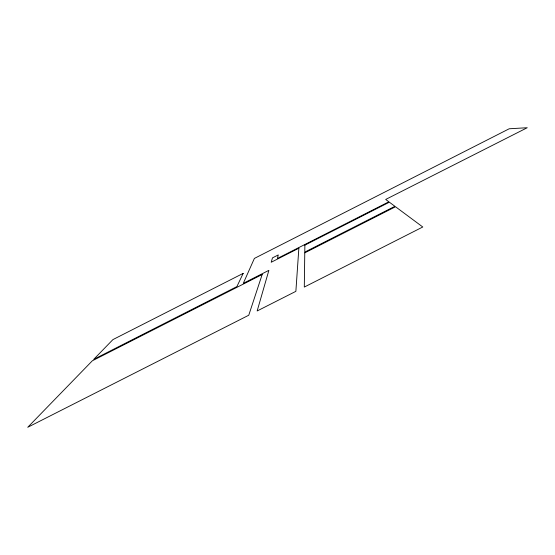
<?xml version="1.0" encoding="UTF-8"?>
<svg xmlns="http://www.w3.org/2000/svg" width="555" height="555" viewBox="0 0 555 555"><rect width="100%" height="100%" fill="white"/><g stroke="black" fill="none" stroke-linecap="round" stroke-linejoin="round"><path stroke-width="0.83" d="M304.771 252.851L304.3 287.067L422.785 226.995L395.514 206.744L304.771 252.851M304.875 245.143L304.778 252.102L394.917 206.307L389.374 202.193L304.875 245.143M298.861 248.203L295.87 291.34L257.159 310.966L268.877 270.347L243.277 283.355L254.384 258.415L509.212 128.774L527.25 127.726L385.683 199.453L388.861 201.805L277.396 258.47L278.263 254.932L272.47 257.874L271.208 262.258L298.861 248.203M262.175 274.496L248.758 315.226L27.75 427.274L92.345 360.785L262.175 274.496M243.173 273.379L236.888 286.602L93.753 359.328L112.922 339.604L243.173 273.379"/></g></svg>
